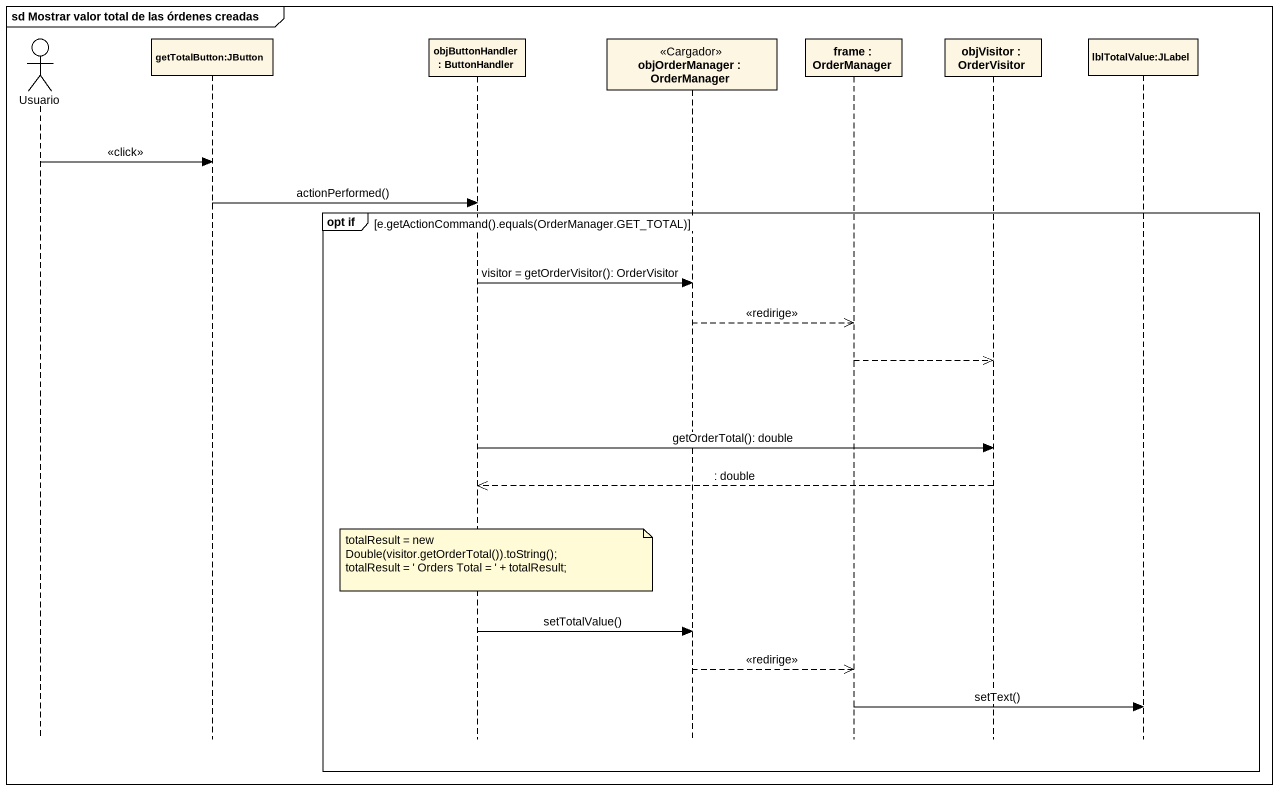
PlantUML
@startuml
mainframe sd Mostrar valor total de las órdenes creadas
hide footbox
actor Usuario
participant "getTotalButton:JButton" as getTotalButton_JButton
participant "objButtonHandler : ButtonHandler" as objButtonHandler
participant "objOrderManager : OrderManager" as objOrderManager <<Cargador>>
participant "frame : OrderManager" as frame_
participant "objVisitor : OrderVisitor" as objVisitor
participant "lblTotalValue:JLabel" as lblTotalValue_JLabel

Usuario -> getTotalButton_JButton : <<click>>
getTotalButton_JButton -> objButtonHandler : actionPerformed()
group opt if [e.getActionCommand().equals(OrderManager.GET_TOTAL)]
  objButtonHandler -> objOrderManager : visitor = getOrderVisitor(): OrderVisitor
  objOrderManager -->> frame_ : <<redirige>>
  frame_ -->> objVisitor
  objButtonHandler -> objVisitor : getOrderTotal(): double
  objVisitor -->> objButtonHandler : : double
  note over objButtonHandler
    totalResult = new Double(visitor.getOrderTotal()).toString();
    totalResult = ' Orders Total = ' + totalResult;
  end note
  objButtonHandler -> objOrderManager : setTotalValue()
  objOrderManager -->> frame_ : <<redirige>>
  frame_ -> lblTotalValue_JLabel : setText()
end
@enduml
